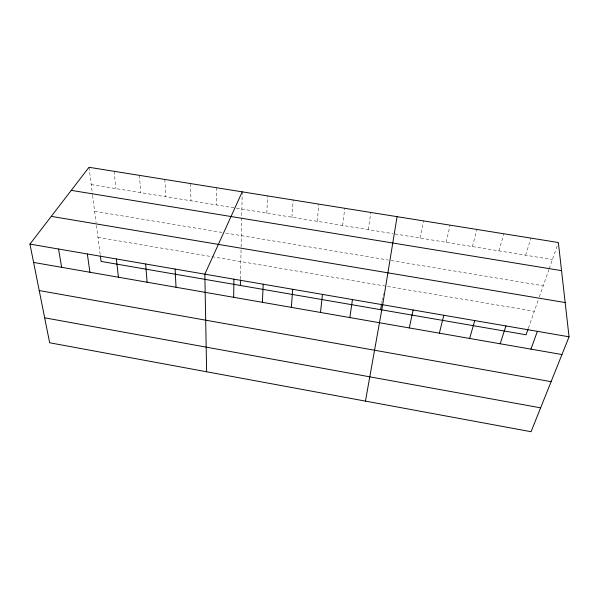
<?xml version="1.0" encoding="UTF-8"?>
<svg xmlns="http://www.w3.org/2000/svg" width="599" height="599" viewBox="0 0 599 599"><rect width="100%" height="100%" fill="white"/><g stroke="black" fill="none" stroke-linecap="round" stroke-linejoin="round"><path stroke-width="0.45" stroke-dasharray="3 2.25" d="M240.469 279.112L241.083 248.795M241.112 247.035L242.213 192.751M266.825 213.132L267.611 195.91M291.938 217.212L293.158 200.006M317.208 221.323L318.878 204.132M342.65 225.456L344.769 208.28M368.258 229.619L370.841 212.458M381.698 303.371L382.177 300.676M382.342 299.777L382.656 297.98M383.113 295.404L383.42 293.697M419.996 238.028L423.508 220.896M446.12 242.273L450.111 225.164M472.424 246.548L476.894 229.454M498.9 250.854L503.864 233.782M525.563 255.189L531.021 238.132M528.4 328.17L538.696 298.729M539.302 296.999L548.916 269.528M549.201 268.696L558.058 243.366M91.22 184.582L235.497 208.04M236.41 208.182L393.124 233.662M394.936 233.954L552.398 259.554M94.635 211.282L222.019 232.442M225.696 233.048L388.459 260.078M391.154 260.528L543.226 285.775M97.974 237.376L384.79 285.978M387.508 286.442L534.293 311.315M89.004 167.286L92.486 194.503M92.605 195.409L96.102 222.738M96.446 225.426L100.235 255.024M114.11 171.307L115.914 188.595M139.387 175.357L140.772 192.638M164.837 179.438L165.796 196.704M190.46 183.541L190.991 200.8M216.254 187.682L216.351 204.925"/><path stroke-width="0.9" d="M233.677 297.314L233.917 279.171M240.341 285.461L240.454 280.018M262.399 302.323L263.208 284.211M291.331 307.362L292.731 289.287M320.487 312.446L322.479 294.401M349.861 317.567L352.459 299.56M397.085 216.666L382.679 304.749L365.45 401.12M380.582 309.668L381.541 304.27M409.297 327.93L413.13 309.99M439.352 333.164L443.822 315.261M469.646 338.45L474.76 320.585M500.172 343.774L505.938 325.946M528.108 328.993L526.087 334.781L101.051 261.419L100.355 255.938M530.946 349.135L537.37 331.352M569.05 336.795L531.073 431.714L49.65 342.77L29.95 244.107L89.004 167.286L558.358 242.513L569.05 336.795L29.95 244.107M242.228 191.845L204.843 274.177L206.625 371.769M71.266 190.362L561.548 270.651M51.267 216.374L565.171 302.555M33.611 262.437L561.952 354.541M39.227 290.552L551.102 381.66M44.67 317.814L540.627 407.844M58.537 249.019L61.667 267.326M87.342 253.976L89.932 272.253M116.378 258.963L118.415 277.217M145.639 263.994L147.114 282.219M175.125 269.063L176.031 287.265"/></g></svg>
